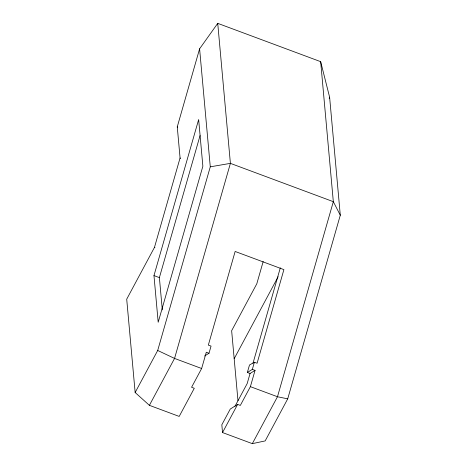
<?xml version="1.0" encoding="UTF-8"?>
<svg xmlns="http://www.w3.org/2000/svg" width="467" height="467" viewBox="0 0 467 467"><rect width="100%" height="100%" fill="white"/><g stroke="black" fill="none" stroke-linecap="round" stroke-linejoin="round"><path stroke-width="0.7" d="M247.352 372.473L249.495 365.001L254.387 362.24L257.095 363.25L283.901 269.617L235.146 251.468L208.34 345.095L211.049 346.105L209.006 353.245L206.297 352.235L201.639 368.504L191.575 387.271L194.284 388.281L179.194 416.424L149.393 405.333L135.15 392.513L126.709 299.178L154.466 247.405L180.075 157.951L177.262 126.843L199.602 48.813L217.739 23.35L320.666 61.667L329.62 97.212L340.291 215.223L287.713 398.859L265.168 440.912L252.326 443.65L222.531 432.559L221.825 424.783L230.254 409.063L237.621 404.41L240.33 405.42L250.394 386.653L255.052 370.384L252.343 369.374L247.352 372.473L250.061 373.483L255.052 370.384M217.336 24.751L217.739 23.35L230.4 163.362L174.553 358.423L149.393 405.333M153.97 275.6L198.65 119.546L202.871 166.217L158.19 322.265L153.97 275.6L159.387 277.614L162.312 309.925M159.387 277.614L200.063 135.558M135.15 392.513L157.7 350.46L210.278 166.824L199.602 48.813M263.178 261.514L256.797 283.808L231.644 330.718L237.972 400.709M250.061 373.483L247.177 383.57L234.994 406.284M253.003 363.209L280.311 267.842M329.223 98.607L329.62 97.212M252.343 369.374L254.387 362.24M234.177 358.72L278.139 276.727M222.531 432.559L237.621 404.41M252.326 443.65L277.48 396.74L333.327 201.674L320.666 61.667M204.569 355.994L209.006 353.245M210.278 166.824L230.4 163.362L333.327 201.674L340.291 215.223M154.466 247.405L154.962 247.51M287.713 398.859L277.48 396.74L250.394 386.653M201.639 368.504L174.553 358.423L157.7 350.46M177.262 126.843L177.699 127.689M180.075 157.951L180.414 158.611"/></g></svg>
